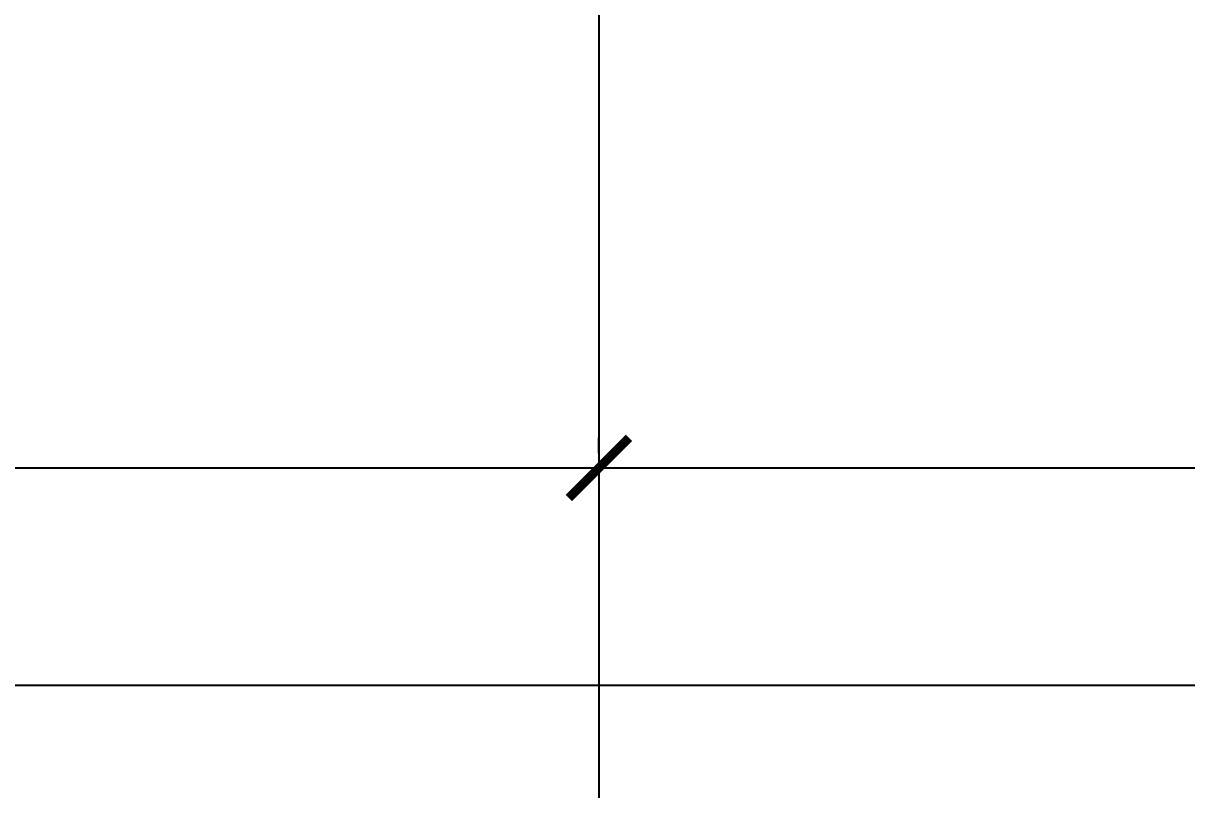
# Model space of a CAD drawing. Header units: millimetres. Extents: x -258526 to -95372, y 16759 to 83244.
# Drawn here: x -127746.18 to -127697.78, y 41738.14 to 41770.02 of the extents above; entities that cross this region are included whole.
import ezdxf

# ---------------------------------------------------------------- set-up
doc = ezdxf.new("R2010")
doc.units = ezdxf.units.MM
doc.header["$LTSCALE"] = 0.5
doc.layers.add('ТОНКИЕе', color=7, linetype='Continuous', lineweight=25)
doc.styles.add('Наклонный', font='isocpeur.ttf', dxfattribs={"width": 0.7, "height": 3.5})
doc.dimstyles.new('СТРОИТЕЛЬНЫЙ', dxfattribs={"dimtxt": 3.5, "dimasz": 2.5, "dimexe": 1.25, "dimexo": 0.625, "dimtad": 1, "dimdec": 0, "dimlfac": 500, "dimdsep": 46, "dimtxsty": 'Наклонный', "dimblk1": 'ARCHTICK', "dimblk2": 'ARCHTICK', "dimsah": 1, "dimcen": 0, "dimdle": 1.25, "dimadec": 0, "dimazin": 0, "dimtfac": 0.75, "dimtdec": 0, "dimtmove": 0, "dimatfit": 3, "dimldrblk": 'ARCHTICK', "dimfxl": 1, "dimtolj": 1, "dimtzin": 0, "dimarcsym": 0})

# ---------------------------------------------------------------- blocks, each defined once
blk = doc.blocks.new('_ArchTick')
at = {"color": 0, "linetype": 'ByBlock', "const_width": 0.15}
blk.add_lwpolyline([(-0.5, -0.5), (0.5, 0.5)], dxfattribs=at)
blk = doc.blocks.new('*D633')
at = {"layer": 'Defpoints', "color": 0, "transparency": 16777216}
for p in [(-127818.228, 41781.235), (-127722.228, 41751.524), (-127722.228, 41751.524)]:
    blk.add_point(p, dxfattribs=at)
at = {"layer": 'ТОНКИЕе', "color": 0, "lineweight": -2, "transparency": 16777216}
for p, q in [((-127818.228, 41780.61), (-127818.228, 41750.274)), ((-127722.228, 41752.149), (-127722.228, 41752.774)), ((-127819.478, 41751.524), (-127720.978, 41751.524))]:
    blk.add_line(p, q, dxfattribs=at)
at = {"layer": 'ТОНКИЕе', "color": 0, "lineweight": -2, "transparency": 16777216, "xscale": 2.5, "yscale": 2.5, "zscale": 2.5, "rotation": 180}
blk.add_blockref('_ArchTick', (-127818.228, 41751.524), dxfattribs=at)
at = {"layer": 'ТОНКИЕе', "color": 0, "lineweight": -2, "transparency": 16777216, "xscale": 2.5, "yscale": 2.5, "zscale": 2.5}
blk.add_blockref('_ArchTick', (-127722.228, 41751.524), dxfattribs=at)
at = {"layer": 'ТОНКИЕе', "color": 0, "transparency": 16777216, "insert": (-127770.228, 41753.899), "char_height": 3.5, "attachment_point": 5, "style": 'Наклонный'}
blk.add_mtext('\\A1;24000', dxfattribs=at)
blk = doc.blocks.new('*D634')
at = {"layer": 'Defpoints', "color": 0, "transparency": 16777216}
for p in [(-127626.228, 41781.235), (-127722.228, 41751.509), (-127626.228, 41751.524)]:
    blk.add_point(p, dxfattribs=at)
at = {"layer": 'ТОНКИЕе', "color": 0, "lineweight": -2, "transparency": 16777216}
for p, q in [((-127626.228, 41780.61), (-127626.228, 41750.274)), ((-127722.228, 41752.134), (-127722.228, 41752.774)), ((-127723.478, 41751.524), (-127624.978, 41751.524))]:
    blk.add_line(p, q, dxfattribs=at)
at = {"layer": 'ТОНКИЕе', "color": 0, "lineweight": -2, "transparency": 16777216, "xscale": 2.5, "yscale": 2.5, "zscale": 2.5, "rotation": 180}
blk.add_blockref('_ArchTick', (-127722.228, 41751.524), dxfattribs=at)
at = {"layer": 'ТОНКИЕе', "color": 0, "lineweight": -2, "transparency": 16777216, "xscale": 2.5, "yscale": 2.5, "zscale": 2.5}
blk.add_blockref('_ArchTick', (-127626.228, 41751.524), dxfattribs=at)
at = {"layer": 'ТОНКИЕе', "color": 0, "transparency": 16777216, "insert": (-127674.228, 41753.899), "char_height": 3.5, "attachment_point": 5, "style": 'Наклонный'}
blk.add_mtext('\\A1;24000', dxfattribs=at)
blk = doc.blocks.new('*D636')
at = {"layer": 'Defpoints', "color": 0, "transparency": 16777216}
for p in [(-127530.228, 41777.622), (-127818.228, 41743.446), (-127530.228, 41742.491)]:
    blk.add_point(p, dxfattribs=at)
at = {"layer": 'ТОНКИЕе', "color": 0, "lineweight": -2, "transparency": 16777216}
for p, q in [((-127530.228, 41776.997), (-127530.228, 41741.241)), ((-127818.228, 41742.821), (-127818.228, 41741.241)), ((-127819.478, 41742.491), (-127528.978, 41742.491))]:
    blk.add_line(p, q, dxfattribs=at)
at = {"layer": 'ТОНКИЕе', "color": 0, "lineweight": -2, "transparency": 16777216, "xscale": 2.5, "yscale": 2.5, "zscale": 2.5, "rotation": 180}
blk.add_blockref('_ArchTick', (-127818.228, 41742.491), dxfattribs=at)
at = {"layer": 'ТОНКИЕе', "color": 0, "lineweight": -2, "transparency": 16777216, "xscale": 2.5, "yscale": 2.5, "zscale": 2.5}
blk.add_blockref('_ArchTick', (-127530.228, 41742.491), dxfattribs=at)
at = {"layer": 'ТОНКИЕе', "color": 0, "transparency": 16777216, "insert": (-127674.228, 41744.866), "char_height": 3.5, "attachment_point": 5, "style": 'Наклонный'}
blk.add_mtext('\\A1;72000', dxfattribs=at)

msp = doc.modelspace()

# ---------------------------------------------------------------- linework, layer by layer
at = {"layer": 'ТОНКИЕе', "color": 0}
msp.add_lwpolyline([(-127722.2281, 41777.6216), (-127722.2281, 41732.5311)], dxfattribs=at)

# ---------------------------------------------------------------- dimensions: what is measured, and where the dimension line sits
for base, p1, p2, text, picture, middle in [((-127722.2281, 41751.524), (-127818.2281, 41781.2346), (-127722.2281, 41751.524), '24000', '*D633', (-127770.2281, 41753.899)), ((-127626.2281, 41751.524), (-127722.2281, 41751.5089), (-127626.2281, 41781.2346), '24000', '*D634', (-127674.2281, 41753.899)), ((-127530.2281, 41742.4908), (-127818.2281, 41743.4462), (-127530.2281, 41777.6216), '72000', '*D636', (-127674.2281, 41744.8658))]:
    dim = msp.add_linear_dim(base=base, p1=p1, p2=p2, text=text, dimstyle='СТРОИТЕЛЬНЫЙ', dxfattribs=at)
    dim.commit()
    dim.dimension.update_dxf_attribs({"geometry": picture, "text_midpoint": middle})

doc.saveas('drawing.dxf')
